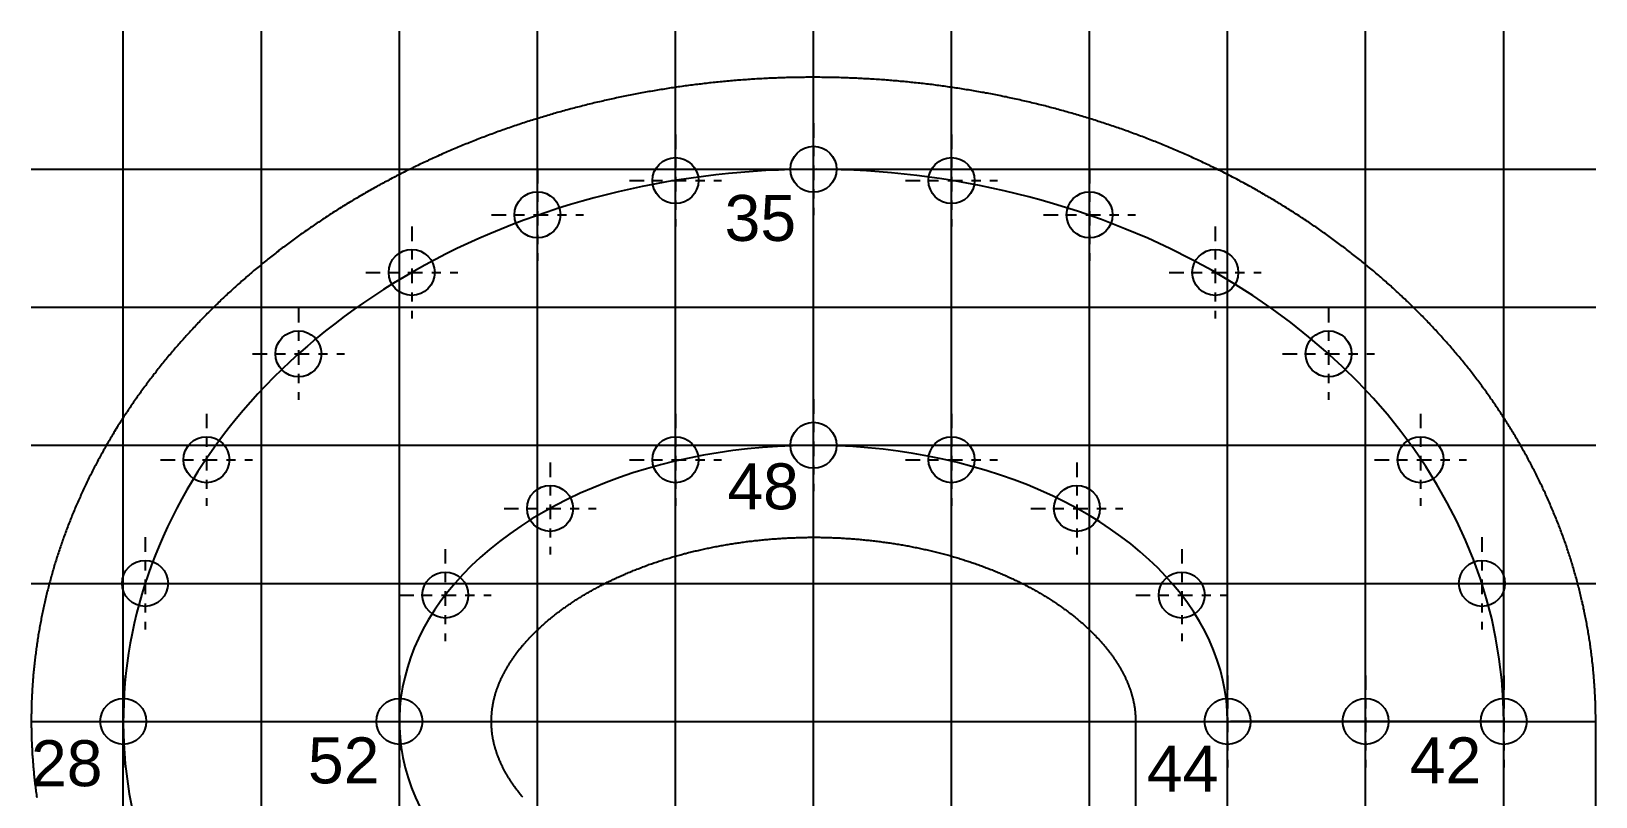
# Model space of a CAD drawing. Header units: inches. Extents: x 0 to 17, y -0.5 to 23.5.
# Drawn here: x 0 to 17, y 15.18 to 23.5 of the extents above; entities that cross this region are included whole.
import ezdxf

# ---------------------------------------------------------------- set-up
doc = ezdxf.new("R2010")
doc.units = ezdxf.units.IN
doc.linetypes.add('CENTER', pattern=[50.8, 31.75, -6.35, 6.35, -6.35])
for name, color, linetype in [('LetterOutlines', 61, 'Continuous'), ('PixelCenters', 116, 'Continuous'), ('PixelGuides', 160, 'Continuous'), ('PixelHoles', 90, 'Continuous'), ('PixelNumbers', 232, 'Continuous'), ('PixelPaths', 211, 'Continuous')]:
    doc.layers.add(name, color=color, linetype=linetype)
doc.styles.add('Annotative', font='arial.ttf')

# ---------------------------------------------------------------- blocks, each defined once
blk = doc.blocks.new('Pixel')
at = {"layer": 'PixelCenters', "linetype": 'CENTER', "ltscale": 0.005}
for p, q in [((0, 0.5), (0, -0.5)), ((-0.5, 0), (0.5, 0))]:
    blk.add_line(p, q, dxfattribs=at)
at = {"layer": 'PixelHoles'}
blk.add_circle((0, 0), 0.25, dxfattribs=at)

msp = doc.modelspace()

# ---------------------------------------------------------------- linework, layer by layer
at = {"layer": 'LetterOutlines'}
for points in [[(17, 15), (17, 16), (17, 16.017), (17, 16.033), (17, 16.05), (17, 16.067), (16.999, 16.083), (16.999, 16.1), (16.999, 16.117), (16.998, 16.133), (16.998, 16.15), (16.998, 16.167), (16.997, 16.183), (16.997, 16.2), (16.996, 16.217), (16.995, 16.233), (16.995, 16.25), (16.994, 16.267), (16.993, 16.283), (16.992, 16.3), (16.991, 16.317), (16.99, 16.333), (16.989, 16.35), (16.988, 16.367), (16.987, 16.383), (16.986, 16.4), (16.985, 16.417), (16.984, 16.433), (16.982, 16.45), (16.981, 16.467), (16.98, 16.483), (16.978, 16.5), (16.977, 16.517), (16.975, 16.533), (16.974, 16.55), (16.972, 16.566), (16.971, 16.583), (16.969, 16.6), (16.967, 16.616), (16.965, 16.633), (16.963, 16.649), (16.962, 16.666), (16.96, 16.683), (16.958, 16.699), (16.956, 16.716), (16.954, 16.732), (16.951, 16.749), (16.949, 16.765), (16.947, 16.782), (16.945, 16.799), (16.942, 16.815), (16.94, 16.832), (16.938, 16.848), (16.935, 16.865), (16.933, 16.881), (16.93, 16.898), (16.928, 16.914), (16.925, 16.931), (16.922, 16.947), (16.919, 16.964), (16.917, 16.98), (16.914, 16.997), (16.911, 17.013), (16.908, 17.03), (16.905, 17.046), (16.902, 17.063), (16.899, 17.079), (16.896, 17.096), (16.893, 17.112), (16.889, 17.128), (16.886, 17.145), (16.883, 17.161), (16.879, 17.178), (16.876, 17.194), (16.873, 17.21), (16.869, 17.227), (16.866, 17.243), (16.862, 17.26), (16.858, 17.276), (16.855, 17.292), (16.851, 17.309), (16.847, 17.325), (16.843, 17.341), (16.84, 17.358), (16.836, 17.374), (16.832, 17.39), (16.828, 17.406), (16.824, 17.423), (16.82, 17.439), (16.815, 17.455), (16.811, 17.471), (16.807, 17.488), (16.803, 17.504), (16.798, 17.52), (16.794, 17.536), (16.79, 17.553), (16.785, 17.569), (16.781, 17.585), (16.776, 17.601), (16.771, 17.617), (16.767, 17.633), (16.762, 17.649), (16.757, 17.666), (16.752, 17.682), (16.748, 17.698), (16.743, 17.714), (16.738, 17.73), (16.733, 17.746), (16.728, 17.762), (16.723, 17.778), (16.718, 17.794), (16.713, 17.81), (16.707, 17.826), (16.702, 17.842), (16.697, 17.858), (16.691, 17.874), (16.686, 17.89), (16.681, 17.906), (16.675, 17.922), (16.67, 17.938), (16.664, 17.954), (16.658, 17.969), (16.653, 17.985), (16.647, 18.001), (16.641, 18.017), (16.636, 18.033), (16.63, 18.049), (16.624, 18.065), (16.618, 18.08), (16.612, 18.096), (16.606, 18.112), (16.6, 18.128), (16.594, 18.143), (16.588, 18.159), (16.581, 18.175), (16.575, 18.19), (16.569, 18.206), (16.563, 18.222), (16.556, 18.237), (16.55, 18.253), (16.543, 18.269), (16.537, 18.284), (16.53, 18.3), (16.524, 18.315), (16.517, 18.331), (16.51, 18.347), (16.504, 18.362), (16.497, 18.378), (16.49, 18.393), (16.483, 18.409), (16.476, 18.424), (16.47, 18.44), (16.463, 18.455), (16.456, 18.47), (16.449, 18.486), (16.441, 18.501), (16.434, 18.517), (16.427, 18.532), (16.42, 18.547), (16.413, 18.563), (16.405, 18.578), (16.398, 18.593), (16.39, 18.609), (16.383, 18.624), (16.376, 18.639), (16.368, 18.654), (16.36, 18.67), (16.353, 18.685), (16.345, 18.7), (16.338, 18.715), (16.33, 18.73), (16.322, 18.745), (16.314, 18.76), (16.306, 18.776), (16.298, 18.791), (16.29, 18.806), (16.282, 18.821), (16.274, 18.836), (16.266, 18.851), (16.258, 18.866), (16.25, 18.881), (16.242, 18.896), (16.234, 18.911), (16.225, 18.926), (16.217, 18.941), (16.209, 18.955), (16.2, 18.97), (16.192, 18.985), (16.183, 19), (16.175, 19.015), (16.166, 19.03), (16.158, 19.044), (16.149, 19.059), (16.14, 19.074), (16.132, 19.089), (16.123, 19.103), (16.114, 19.118), (16.105, 19.133), (16.096, 19.147), (16.088, 19.162), (16.079, 19.176), (16.07, 19.191), (16.06, 19.206), (16.051, 19.22), (16.042, 19.235), (16.033, 19.249), (16.024, 19.264), (16.015, 19.278), (16.005, 19.293), (15.996, 19.307), (15.987, 19.321), (15.977, 19.336), (15.968, 19.35), (15.958, 19.365), (15.949, 19.379), (15.939, 19.393), (15.93, 19.407), (15.92, 19.422), (15.91, 19.436), (15.901, 19.45), (15.891, 19.464), (15.881, 19.479), (15.871, 19.493), (15.861, 19.507), (15.852, 19.521), (15.842, 19.535), (15.832, 19.549), (15.822, 19.563), (15.812, 19.577), (15.801, 19.591), (15.791, 19.605), (15.781, 19.619), (15.771, 19.633), (15.761, 19.647), (15.75, 19.661), (15.74, 19.675), (15.73, 19.689), (15.719, 19.703), (15.709, 19.716), (15.698, 19.73), (15.688, 19.744), (15.677, 19.758), (15.667, 19.771), (15.656, 19.785), (15.645, 19.799), (15.635, 19.812), (15.624, 19.826), (15.613, 19.84), (15.602, 19.853), (15.592, 19.867), (15.581, 19.88), (15.57, 19.894), (15.559, 19.907), (15.548, 19.921), (15.537, 19.934), (15.526, 19.948), (15.515, 19.961), (15.504, 19.974), (15.492, 19.988), (15.481, 20.001), (15.47, 20.014), (15.459, 20.028), (15.447, 20.041), (15.436, 20.054), (15.425, 20.067), (15.413, 20.081), (15.402, 20.094), (15.39, 20.107), (15.379, 20.12), (15.367, 20.133), (15.355, 20.146), (15.344, 20.159), (15.332, 20.172), (15.32, 20.185), (15.309, 20.198), (15.297, 20.211), (15.285, 20.224), (15.273, 20.237), (15.261, 20.25), (15.249, 20.263), (15.237, 20.275), (15.225, 20.288), (15.213, 20.301), (15.201, 20.314), (15.189, 20.326), (15.177, 20.339), (15.165, 20.352), (15.153, 20.364), (15.141, 20.377), (15.128, 20.39), (15.116, 20.402), (15.104, 20.415), (15.091, 20.427), (15.079, 20.44), (15.067, 20.452), (15.054, 20.465), (15.042, 20.477), (15.029, 20.489), (15.017, 20.502), (15.004, 20.514), (14.991, 20.526), (14.979, 20.539), (14.966, 20.551), (14.953, 20.563), (14.941, 20.575), (14.928, 20.588), (14.915, 20.6), (14.902, 20.612), (14.889, 20.624), (14.876, 20.636), (14.863, 20.648), (14.85, 20.66), (14.837, 20.672), (14.824, 20.684), (14.811, 20.696), (14.798, 20.708), (14.785, 20.72), (14.772, 20.732), (14.759, 20.743), (14.745, 20.755), (14.732, 20.767), (14.719, 20.779), (14.705, 20.791), (14.692, 20.802), (14.679, 20.814), (14.665, 20.826), (14.652, 20.837), (14.638, 20.849), (14.625, 20.86), (14.611, 20.872), (14.598, 20.883), (14.584, 20.895), (14.571, 20.906), (14.557, 20.918), (14.543, 20.929), (14.529, 20.941), (14.516, 20.952), (14.502, 20.963), (14.488, 20.975), (14.474, 20.986), (14.46, 20.997), (14.446, 21.008), (14.433, 21.02), (14.419, 21.031), (14.405, 21.042), (14.391, 21.053), (14.377, 21.064), (14.362, 21.075), (14.348, 21.086), (14.334, 21.097), (14.32, 21.108), (14.306, 21.119), (14.292, 21.13), (14.277, 21.141), (14.263, 21.152), (14.249, 21.162), (14.234, 21.173), (14.22, 21.184), (14.206, 21.195), (14.191, 21.205), (14.177, 21.216), (14.162, 21.227), (14.148, 21.237), (14.133, 21.248), (14.119, 21.259), (14.104, 21.269), (14.09, 21.28), (14.075, 21.29), (14.06, 21.301), (14.046, 21.311), (14.031, 21.321), (14.016, 21.332), (14.001, 21.342), (13.987, 21.352), (13.972, 21.363), (13.957, 21.373), (13.942, 21.383), (13.927, 21.393), (13.912, 21.404), (13.897, 21.414), (13.882, 21.424), (13.867, 21.434), (13.852, 21.444), (13.837, 21.454), (13.822, 21.464), (13.807, 21.474), (13.792, 21.484), (13.776, 21.494), (13.761, 21.504), (13.746, 21.513), (13.731, 21.523), (13.715, 21.533), (13.7, 21.543), (13.685, 21.553), (13.669, 21.562), (13.654, 21.572), (13.639, 21.581), (13.623, 21.591), (13.608, 21.601), (13.592, 21.61), (13.577, 21.62), (13.561, 21.629), (13.546, 21.639), (13.53, 21.648), (13.515, 21.657), (13.499, 21.667), (13.483, 21.676), (13.468, 21.685), (13.452, 21.695), (13.436, 21.704), (13.42, 21.713), (13.405, 21.722), (13.389, 21.731), (13.373, 21.741), (13.357, 21.75), (13.341, 21.759), (13.325, 21.768), (13.309, 21.777), (13.293, 21.786), (13.278, 21.795), (13.262, 21.804), (13.246, 21.812), (13.229, 21.821), (13.213, 21.83), (13.197, 21.839), (13.181, 21.848), (13.165, 21.856), (13.149, 21.865), (13.133, 21.874), (13.117, 21.882), (13.1, 21.891), (13.084, 21.899), (13.068, 21.908), (13.052, 21.916), (13.035, 21.925), (13.019, 21.933), (13.003, 21.942), (12.986, 21.95), (12.97, 21.958), (12.953, 21.967), (12.937, 21.975), (12.921, 21.983), (12.904, 21.991), (12.888, 22), (12.871, 22.008), (12.854, 22.016), (12.838, 22.024), (12.821, 22.032), (12.805, 22.04), (12.788, 22.048), (12.771, 22.056), (12.755, 22.064), (12.738, 22.072), (12.721, 22.08), (12.705, 22.087), (12.688, 22.095), (12.671, 22.103), (12.654, 22.111), (12.638, 22.118), (12.621, 22.126), (12.604, 22.134), (12.587, 22.141), (12.57, 22.149), (12.553, 22.156), (12.536, 22.164), (12.519, 22.171), (12.502, 22.179), (12.485, 22.186), (12.468, 22.194), (12.451, 22.201), (12.434, 22.208), (12.417, 22.216), (12.4, 22.223), (12.383, 22.23), (12.366, 22.237), (12.349, 22.245), (12.332, 22.252), (12.314, 22.259), (12.297, 22.266), (12.28, 22.273), (12.263, 22.28), (12.246, 22.287), (12.228, 22.294), (12.211, 22.301), (12.194, 22.307), (12.176, 22.314), (12.159, 22.321), (12.142, 22.328), (12.124, 22.335), (12.107, 22.341), (12.09, 22.348), (12.072, 22.355), (12.055, 22.361), (12.037, 22.368), (12.02, 22.374), (12.002, 22.381), (11.985, 22.387), (11.967, 22.394), (11.95, 22.4), (11.932, 22.407), (11.915, 22.413), (11.897, 22.419), (11.879, 22.425), (11.862, 22.432), (11.844, 22.438), (11.826, 22.444), (11.809, 22.45), (11.791, 22.456), (11.773, 22.462), (11.756, 22.468), (11.738, 22.474), (11.72, 22.48), (11.702, 22.486), (11.685, 22.492), (11.667, 22.498), (11.649, 22.504), (11.631, 22.51), (11.613, 22.516), (11.595, 22.521), (11.578, 22.527), (11.56, 22.533), (11.542, 22.538), (11.524, 22.544), (11.506, 22.55), (11.488, 22.555), (11.47, 22.561), (11.452, 22.566), (11.434, 22.572), (11.416, 22.577), (11.398, 22.582), (11.38, 22.588), (11.362, 22.593), (11.344, 22.598), (11.326, 22.604), (11.308, 22.609), (11.29, 22.614), (11.272, 22.619), (11.254, 22.624), (11.235, 22.629), (11.217, 22.634), (11.199, 22.639), (11.181, 22.644), (11.163, 22.649), (11.145, 22.654), (11.126, 22.659), (11.108, 22.664), (11.09, 22.669), (11.072, 22.673), (11.053, 22.678), (11.035, 22.683), (11.017, 22.688), (10.999, 22.692), (10.98, 22.697), (10.962, 22.701), (10.944, 22.706), (10.925, 22.71), (10.907, 22.715), (10.888, 22.719), (10.87, 22.724), (10.852, 22.728), (10.833, 22.732), (10.815, 22.737), (10.796, 22.741), (10.778, 22.745), (10.76, 22.749), (10.741, 22.754), (10.723, 22.758), (10.704, 22.762), (10.686, 22.766), (10.667, 22.77), (10.649, 22.774), (10.63, 22.778), (10.612, 22.782), (10.593, 22.786), (10.575, 22.789), (10.556, 22.793), (10.537, 22.797), (10.519, 22.801), (10.5, 22.804), (10.482, 22.808), (10.463, 22.812), (10.444, 22.815), (10.426, 22.819), (10.407, 22.822), (10.389, 22.826), (10.37, 22.829), (10.351, 22.833), (10.333, 22.836), (10.314, 22.84), (10.295, 22.843), (10.276, 22.846), (10.258, 22.849), (10.239, 22.853), (10.22, 22.856), (10.202, 22.859), (10.183, 22.862), (10.164, 22.865), (10.145, 22.868), (10.127, 22.871), (10.108, 22.874), (10.089, 22.877), (10.07, 22.88), (10.051, 22.883), (10.033, 22.886), (10.014, 22.889), (9.995, 22.891), (9.976, 22.894), (9.957, 22.897), (9.939, 22.899), (9.92, 22.902), (9.901, 22.905), (9.882, 22.907), (9.863, 22.91), (9.844, 22.912), (9.825, 22.915), (9.807, 22.917), (9.788, 22.92), (9.769, 22.922), (9.75, 22.924), (9.731, 22.926), (9.712, 22.929), (9.693, 22.931), (9.674, 22.933), (9.655, 22.935), (9.636, 22.937), (9.617, 22.939), (9.598, 22.941), (9.579, 22.943), (9.561, 22.945), (9.542, 22.947), (9.523, 22.949), (9.504, 22.951), (9.485, 22.953), (9.466, 22.955), (9.447, 22.956), (9.428, 22.958), (9.409, 22.96), (9.39, 22.962), (9.371, 22.963), (9.352, 22.965), (9.333, 22.966), (9.314, 22.968), (9.295, 22.969), (9.276, 22.971), (9.257, 22.972), (9.238, 22.974), (9.219, 22.975), (9.2, 22.976), (9.18, 22.977), (9.161, 22.979), (9.142, 22.98), (9.123, 22.981), (9.104, 22.982), (9.085, 22.983), (9.066, 22.984), (9.047, 22.985), (9.028, 22.986), (9.009, 22.987), (8.99, 22.988), (8.971, 22.989), (8.952, 22.99), (8.933, 22.991), (8.914, 22.992), (8.895, 22.992), (8.875, 22.993), (8.856, 22.994), (8.837, 22.994), (8.818, 22.995), (8.799, 22.995), (8.78, 22.996), (8.761, 22.997), (8.742, 22.997), (8.723, 22.997), (8.704, 22.998), (8.685, 22.998), (8.665, 22.999), (8.646, 22.999), (8.627, 22.999), (8.608, 22.999), (8.589, 22.999), (8.57, 23), (8.551, 23), (8.532, 23), (8.513, 23), (8.494, 23), (8.475, 23), (8.455, 23), (8.436, 23), (8.417, 23), (8.398, 22.999), (8.379, 22.999), (8.36, 22.999), (8.341, 22.999), (8.322, 22.998), (8.303, 22.998), (8.284, 22.998), (8.264, 22.997), (8.245, 22.997), (8.226, 22.996), (8.207, 22.996), (8.188, 22.995), (8.169, 22.995), (8.15, 22.994), (8.131, 22.993), (8.112, 22.993), (8.093, 22.992), (8.074, 22.991), (8.055, 22.99), (8.035, 22.99), (8.016, 22.989), (7.997, 22.988), (7.978, 22.987), (7.959, 22.986), (7.94, 22.985), (7.921, 22.984), (7.902, 22.983), (7.883, 22.982), (7.864, 22.98), (7.845, 22.979), (7.826, 22.978), (7.807, 22.977), (7.788, 22.975), (7.769, 22.974), (7.75, 22.973), (7.731, 22.971), (7.712, 22.97), (7.693, 22.969), (7.674, 22.967), (7.655, 22.965), (7.636, 22.964), (7.617, 22.962), (7.598, 22.961), (7.579, 22.959), (7.56, 22.957), (7.541, 22.956), (7.522, 22.954), (7.503, 22.952), (7.484, 22.95), (7.465, 22.948), (7.446, 22.946), (7.427, 22.944), (7.408, 22.942), (7.389, 22.94), (7.37, 22.938), (7.351, 22.936), (7.332, 22.934), (7.313, 22.932), (7.294, 22.93), (7.275, 22.927), (7.256, 22.925), (7.238, 22.923), (7.219, 22.92), (7.2, 22.918), (7.181, 22.916), (7.162, 22.913), (7.143, 22.911), (7.124, 22.908), (7.105, 22.906), (7.087, 22.903), (7.068, 22.9), (7.049, 22.898), (7.03, 22.895), (7.011, 22.892), (6.992, 22.89), (6.974, 22.887), (6.955, 22.884), (6.936, 22.881), (6.917, 22.878), (6.898, 22.875), (6.88, 22.872), (6.861, 22.869), (6.842, 22.866), (6.823, 22.863), (6.805, 22.86), (6.786, 22.857), (6.767, 22.854), (6.749, 22.85), (6.73, 22.847), (6.711, 22.844), (6.692, 22.841), (6.674, 22.837), (6.655, 22.834), (6.636, 22.83), (6.618, 22.827), (6.599, 22.823), (6.58, 22.82), (6.562, 22.816), (6.543, 22.813), (6.525, 22.809), (6.506, 22.805), (6.487, 22.802), (6.469, 22.798), (6.45, 22.794), (6.432, 22.79), (6.413, 22.787), (6.395, 22.783), (6.376, 22.779), (6.358, 22.775), (6.339, 22.771), (6.321, 22.767), (6.302, 22.763), (6.284, 22.759), (6.265, 22.755), (6.247, 22.751), (6.228, 22.746), (6.21, 22.742), (6.191, 22.738), (6.173, 22.734), (6.154, 22.729), (6.136, 22.725), (6.118, 22.721), (6.099, 22.716), (6.081, 22.712), (6.063, 22.707), (6.044, 22.703), (6.026, 22.698), (6.008, 22.694), (5.989, 22.689), (5.971, 22.684), (5.953, 22.68), (5.934, 22.675), (5.916, 22.67), (5.898, 22.665), (5.88, 22.661), (5.862, 22.656), (5.843, 22.651), (5.825, 22.646), (5.807, 22.641), (5.789, 22.636), (5.771, 22.631), (5.753, 22.626), (5.734, 22.621), (5.716, 22.616), (5.698, 22.61), (5.68, 22.605), (5.662, 22.6), (5.644, 22.595), (5.626, 22.59), (5.608, 22.584), (5.59, 22.579), (5.572, 22.573), (5.554, 22.568), (5.536, 22.563), (5.518, 22.557), (5.5, 22.552), (5.482, 22.546), (5.464, 22.54), (5.446, 22.535), (5.428, 22.529), (5.41, 22.523), (5.393, 22.518), (5.375, 22.512), (5.357, 22.506), (5.339, 22.5), (5.321, 22.494), (5.303, 22.488), (5.286, 22.483), (5.268, 22.477), (5.25, 22.471), (5.233, 22.465), (5.215, 22.459), (5.197, 22.452), (5.179, 22.446), (5.162, 22.44), (5.144, 22.434), (5.126, 22.428), (5.109, 22.421), (5.091, 22.415), (5.074, 22.409), (5.056, 22.402), (5.039, 22.396), (5.021, 22.39), (5.004, 22.383), (4.986, 22.377), (4.969, 22.37), (4.951, 22.364), (4.934, 22.357), (4.916, 22.35), (4.899, 22.344), (4.881, 22.337), (4.864, 22.33), (4.847, 22.324), (4.829, 22.317), (4.812, 22.31), (4.795, 22.303), (4.777, 22.296), (4.76, 22.289), (4.743, 22.282), (4.726, 22.275), (4.708, 22.268), (4.691, 22.261), (4.674, 22.254), (4.657, 22.247), (4.64, 22.24), (4.623, 22.233), (4.606, 22.226), (4.588, 22.218), (4.571, 22.211), (4.554, 22.204), (4.537, 22.196), (4.52, 22.189), (4.503, 22.182), (4.486, 22.174), (4.469, 22.167), (4.452, 22.159), (4.435, 22.152), (4.419, 22.144), (4.402, 22.136), (4.385, 22.129), (4.368, 22.121), (4.351, 22.113), (4.334, 22.106), (4.318, 22.098), (4.301, 22.09), (4.284, 22.082), (4.267, 22.074), (4.251, 22.067), (4.234, 22.059), (4.217, 22.051), (4.201, 22.043), (4.184, 22.035), (4.168, 22.027), (4.151, 22.019), (4.134, 22.01), (4.118, 22.002), (4.101, 21.994), (4.085, 21.986), (4.069, 21.978), (4.052, 21.969), (4.036, 21.961), (4.019, 21.953), (4.003, 21.944), (3.987, 21.936), (3.97, 21.928), (3.954, 21.919), (3.938, 21.911), (3.921, 21.902), (3.905, 21.894), (3.889, 21.885), (3.873, 21.876), (3.856, 21.868), (3.84, 21.859), (3.824, 21.85), (3.808, 21.842), (3.792, 21.833), (3.776, 21.824), (3.76, 21.815), (3.744, 21.806), (3.728, 21.797), (3.712, 21.788), (3.696, 21.78), (3.68, 21.771), (3.664, 21.762), (3.648, 21.752), (3.632, 21.743), (3.617, 21.734), (3.601, 21.725), (3.585, 21.716), (3.569, 21.707), (3.553, 21.698), (3.538, 21.688), (3.522, 21.679), (3.506, 21.67), (3.491, 21.66), (3.475, 21.651), (3.46, 21.642), (3.444, 21.632), (3.428, 21.623), (3.413, 21.613), (3.397, 21.604), (3.382, 21.594), (3.367, 21.585), (3.351, 21.575), (3.336, 21.565), (3.32, 21.556), (3.305, 21.546), (3.29, 21.536), (3.274, 21.526), (3.259, 21.517), (3.244, 21.507), (3.229, 21.497), (3.214, 21.487), (3.198, 21.477), (3.183, 21.467), (3.168, 21.457), (3.153, 21.447), (3.138, 21.437), (3.123, 21.427), (3.108, 21.417), (3.093, 21.407), (3.078, 21.397), (3.063, 21.387), (3.048, 21.376), (3.033, 21.366), (3.018, 21.356), (3.004, 21.346), (2.989, 21.335), (2.974, 21.325), (2.959, 21.314), (2.945, 21.304), (2.93, 21.294), (2.915, 21.283), (2.901, 21.273), (2.886, 21.262), (2.871, 21.252), (2.857, 21.241), (2.842, 21.23), (2.828, 21.22), (2.813, 21.209), (2.799, 21.198), (2.785, 21.188), (2.77, 21.177), (2.756, 21.166), (2.742, 21.155), (2.727, 21.145), (2.713, 21.134), (2.699, 21.123), (2.685, 21.112), (2.67, 21.101), (2.656, 21.09), (2.642, 21.079), (2.628, 21.068), (2.614, 21.057), (2.6, 21.046), (2.586, 21.035), (2.572, 21.023), (2.558, 21.012), (2.544, 21.001), (2.53, 20.99), (2.516, 20.979), (2.503, 20.967), (2.489, 20.956), (2.475, 20.945), (2.461, 20.933), (2.448, 20.922), (2.434, 20.91), (2.42, 20.899), (2.407, 20.888), (2.393, 20.876), (2.38, 20.864), (2.366, 20.853), (2.353, 20.841), (2.339, 20.83), (2.326, 20.818), (2.312, 20.806), (2.299, 20.795), (2.286, 20.783), (2.272, 20.771), (2.259, 20.759), (2.246, 20.748), (2.233, 20.736), (2.219, 20.724), (2.206, 20.712), (2.193, 20.7), (2.18, 20.688), (2.167, 20.676), (2.154, 20.664), (2.141, 20.652), (2.128, 20.64), (2.115, 20.628), (2.102, 20.616), (2.089, 20.604), (2.076, 20.592), (2.064, 20.58), (2.051, 20.567), (2.038, 20.555), (2.026, 20.543), (2.013, 20.531), (2, 20.518), (1.988, 20.506), (1.975, 20.494), (1.963, 20.481), (1.95, 20.469), (1.938, 20.456), (1.925, 20.444), (1.913, 20.431), (1.9, 20.419), (1.888, 20.406), (1.876, 20.394), (1.863, 20.381), (1.851, 20.369), (1.839, 20.356), (1.827, 20.343), (1.815, 20.331), (1.803, 20.318), (1.791, 20.305), (1.779, 20.292), (1.767, 20.28), (1.755, 20.267), (1.743, 20.254), (1.731, 20.241), (1.719, 20.228), (1.707, 20.215), (1.695, 20.202), (1.684, 20.189), (1.672, 20.176), (1.66, 20.163), (1.649, 20.15), (1.637, 20.137), (1.625, 20.124), (1.614, 20.111), (1.602, 20.098), (1.591, 20.085), (1.579, 20.071), (1.568, 20.058), (1.557, 20.045), (1.545, 20.032), (1.534, 20.019), (1.523, 20.005), (1.512, 19.992), (1.5, 19.979), (1.489, 19.965), (1.478, 19.952), (1.467, 19.938), (1.456, 19.925), (1.445, 19.911), (1.434, 19.898), (1.423, 19.885), (1.412, 19.871), (1.401, 19.857), (1.39, 19.844), (1.38, 19.83), (1.369, 19.817), (1.358, 19.803), (1.348, 19.789), (1.337, 19.776), (1.326, 19.762), (1.316, 19.748), (1.305, 19.734), (1.295, 19.721), (1.284, 19.707), (1.274, 19.693), (1.263, 19.679), (1.253, 19.665), (1.243, 19.651), (1.233, 19.638), (1.222, 19.624), (1.212, 19.61), (1.202, 19.596), (1.192, 19.582), (1.182, 19.568), (1.172, 19.554), (1.162, 19.54), (1.152, 19.526), (1.142, 19.511), (1.132, 19.497), (1.122, 19.483), (1.112, 19.469), (1.103, 19.455), (1.093, 19.441), (1.083, 19.426), (1.073, 19.412), (1.064, 19.398), (1.054, 19.384), (1.045, 19.369), (1.035, 19.355), (1.026, 19.341), (1.016, 19.326), (1.007, 19.312), (0.998, 19.297), (0.988, 19.283), (0.979, 19.269), (0.97, 19.254), (0.961, 19.24), (0.951, 19.225), (0.942, 19.211), (0.933, 19.196), (0.924, 19.181), (0.915, 19.167), (0.906, 19.152), (0.897, 19.138), (0.889, 19.123), (0.88, 19.108), (0.871, 19.094), (0.862, 19.079), (0.854, 19.064), (0.845, 19.05), (0.836, 19.035), (0.828, 19.02), (0.819, 19.005), (0.811, 18.99), (0.802, 18.976), (0.794, 18.961), (0.785, 18.946), (0.777, 18.931), (0.769, 18.916), (0.761, 18.901), (0.752, 18.886), (0.744, 18.871), (0.736, 18.856), (0.728, 18.841), (0.72, 18.826), (0.712, 18.811), (0.704, 18.796), (0.696, 18.781), (0.688, 18.766), (0.68, 18.751), (0.672, 18.736), (0.665, 18.721), (0.657, 18.705), (0.649, 18.69), (0.642, 18.675), (0.634, 18.66), (0.627, 18.645), (0.619, 18.629), (0.612, 18.614), (0.604, 18.599), (0.597, 18.583), (0.59, 18.568), (0.582, 18.553), (0.575, 18.538), (0.568, 18.522), (0.561, 18.507), (0.554, 18.491), (0.547, 18.476), (0.54, 18.461), (0.533, 18.445), (0.526, 18.43), (0.519, 18.414), (0.512, 18.399), (0.505, 18.383), (0.498, 18.368), (0.492, 18.352), (0.485, 18.337), (0.478, 18.321), (0.472, 18.305), (0.465, 18.29), (0.459, 18.274), (0.452, 18.258), (0.446, 18.243), (0.439, 18.227), (0.433, 18.212), (0.427, 18.196), (0.421, 18.18), (0.414, 18.164), (0.408, 18.149), (0.402, 18.133), (0.396, 18.117), (0.39, 18.101), (0.384, 18.086), (0.378, 18.07), (0.372, 18.054), (0.367, 18.038), (0.361, 18.022), (0.355, 18.006), (0.349, 17.991), (0.344, 17.975), (0.338, 17.959), (0.333, 17.943), (0.327, 17.927), (0.322, 17.911), (0.316, 17.895), (0.311, 17.879), (0.305, 17.863), (0.3, 17.847), (0.295, 17.831), (0.29, 17.815), (0.284, 17.799), (0.279, 17.783), (0.274, 17.767), (0.269, 17.751), (0.264, 17.735), (0.259, 17.719), (0.254, 17.703), (0.25, 17.687), (0.245, 17.671), (0.24, 17.655), (0.235, 17.638), (0.231, 17.622), (0.226, 17.606), (0.222, 17.59), (0.217, 17.574), (0.213, 17.558), (0.208, 17.541), (0.204, 17.525), (0.199, 17.509), (0.195, 17.493), (0.191, 17.477), (0.187, 17.46), (0.182, 17.444), (0.178, 17.428), (0.174, 17.412), (0.17, 17.395), (0.166, 17.379), (0.162, 17.363), (0.158, 17.346), (0.155, 17.33), (0.151, 17.314), (0.147, 17.297), (0.143, 17.281), (0.14, 17.265), (0.136, 17.248), (0.133, 17.232), (0.129, 17.216), (0.126, 17.199), (0.122, 17.183), (0.119, 17.166), (0.115, 17.15), (0.112, 17.134), (0.109, 17.117), (0.106, 17.101), (0.103, 17.084), (0.1, 17.068), (0.097, 17.051), (0.094, 17.035), (0.091, 17.019), (0.088, 17.002), (0.085, 16.986), (0.082, 16.969), (0.079, 16.953), (0.076, 16.936), (0.074, 16.92), (0.071, 16.903), (0.069, 16.887), (0.066, 16.87), (0.064, 16.854), (0.061, 16.837), (0.059, 16.82), (0.056, 16.804), (0.054, 16.787), (0.052, 16.771), (0.05, 16.754), (0.048, 16.738), (0.045, 16.721), (0.043, 16.705), (0.041, 16.688), (0.039, 16.671), (0.037, 16.655), (0.036, 16.638), (0.034, 16.622), (0.032, 16.605), (0.03, 16.588), (0.029, 16.572), (0.027, 16.555), (0.025, 16.539), (0.024, 16.522), (0.022, 16.505), (0.021, 16.489), (0.019, 16.472), (0.018, 16.455), (0.017, 16.439), (0.016, 16.422), (0.014, 16.406), (0.013, 16.389), (0.012, 16.372), (0.011, 16.356), (0.01, 16.339), (0.009, 16.322), (0.008, 16.306), (0.007, 16.289), (0.006, 16.272), (0.006, 16.256), (0.005, 16.239), (0.004, 16.222), (0.004, 16.206), (0.003, 16.189), (0.003, 16.172), (0.002, 16.156), (0.002, 16.139), (0.001, 16.122), (0.001, 16.106), (0.001, 16.089), (0, 16.072), (0, 16.056), (0, 16.039), (0, 16.022), (0, 16.006), (0, 15.989), (0, 15.972), (0, 15.956), (0, 15.939), (0.001, 15.922), (0.001, 15.905), (0.001, 15.889), (0.001, 15.872), (0.002, 15.855), (0.002, 15.839), (0.003, 15.822), (0.003, 15.805), (0.004, 15.789), (0.005, 15.772), (0.005, 15.755), (0.006, 15.739), (0.007, 15.722), (0.008, 15.705), (0.008, 15.689), (0.009, 15.672), (0.01, 15.655), (0.011, 15.639), (0.012, 15.622), (0.014, 15.606), (0.015, 15.589), (0.016, 15.572), (0.017, 15.556), (0.019, 15.539), (0.02, 15.522), (0.021, 15.506), (0.023, 15.489), (0.024, 15.472), (0.026, 15.456), (0.027, 15.439), (0.029, 15.423), (0.031, 15.406), (0.033, 15.389), (0.034, 15.373), (0.036, 15.356), (0.038, 15.34), (0.04, 15.323), (0.042, 15.306), (0.044, 15.29), (0.046, 15.273), (0.048, 15.257), (0.05, 15.24), (0.053, 15.224), (0.055, 15.207), (0.057, 15.191), (0.06, 15.174)], [(5.34, 15.177), (5.334, 15.184), (5.328, 15.191), (5.323, 15.198), (5.317, 15.205), (5.311, 15.212), (5.305, 15.219), (5.3, 15.226), (5.294, 15.233), (5.289, 15.24), (5.283, 15.248), (5.278, 15.255), (5.273, 15.262), (5.267, 15.269), (5.262, 15.276), (5.257, 15.283), (5.252, 15.29), (5.247, 15.297), (5.242, 15.304), (5.237, 15.311), (5.232, 15.318), (5.228, 15.325), (5.223, 15.332), (5.218, 15.339), (5.213, 15.346), (5.209, 15.353), (5.204, 15.36), (5.2, 15.367), (5.196, 15.374), (5.191, 15.381), (5.187, 15.388), (5.183, 15.395), (5.178, 15.402), (5.174, 15.409), (5.17, 15.416), (5.166, 15.423), (5.162, 15.43), (5.158, 15.437), (5.154, 15.444), (5.151, 15.45), (5.147, 15.457), (5.143, 15.464), (5.14, 15.471), (5.136, 15.478), (5.132, 15.485), (5.129, 15.492), (5.125, 15.498), (5.122, 15.505), (5.119, 15.512), (5.115, 15.519), (5.112, 15.525), (5.109, 15.532), (5.106, 15.539), (5.103, 15.546), (5.1, 15.552), (5.097, 15.559), (5.094, 15.566), (5.091, 15.572), (5.088, 15.579), (5.086, 15.586), (5.083, 15.592), (5.08, 15.599), (5.077, 15.606), (5.075, 15.612), (5.072, 15.619), (5.07, 15.625), (5.067, 15.632), (5.065, 15.638), (5.063, 15.645), (5.06, 15.652), (5.058, 15.658), (5.056, 15.665), (5.054, 15.671), (5.052, 15.677), (5.05, 15.684), (5.048, 15.69), (5.046, 15.697), (5.044, 15.703), (5.042, 15.71), (5.04, 15.716), (5.038, 15.723), (5.036, 15.729), (5.035, 15.735), (5.033, 15.742), (5.031, 15.748), (5.03, 15.754), (5.028, 15.761), (5.027, 15.767), (5.025, 15.773), (5.024, 15.78), (5.022, 15.786), (5.021, 15.792), (5.02, 15.799), (5.018, 15.805), (5.017, 15.811), (5.016, 15.818), (5.015, 15.824), (5.014, 15.83), (5.013, 15.836), (5.012, 15.843), (5.011, 15.849), (5.01, 15.855), (5.009, 15.861), (5.008, 15.868), (5.007, 15.874), (5.007, 15.88), (5.006, 15.886), (5.005, 15.893), (5.005, 15.899), (5.004, 15.905), (5.004, 15.911), (5.003, 15.917), (5.003, 15.924), (5.002, 15.93), (5.002, 15.936), (5.001, 15.942), (5.001, 15.948), (5.001, 15.955), (5.001, 15.961), (5, 15.967), (5, 15.973), (5, 15.979), (5, 15.985), (5, 15.992), (5, 15.998), (5, 16.004), (5, 16.01), (5, 16.016), (5, 16.023), (5, 16.029), (5.001, 16.035), (5.001, 16.041), (5.001, 16.047), (5.001, 16.053), (5.002, 16.06), (5.002, 16.066), (5.003, 16.072), (5.003, 16.078), (5.004, 16.084), (5.004, 16.091), (5.005, 16.097), (5.005, 16.103), (5.006, 16.109), (5.007, 16.115), (5.007, 16.122), (5.008, 16.128), (5.009, 16.134), (5.01, 16.14), (5.011, 16.147), (5.012, 16.153), (5.013, 16.159), (5.014, 16.165), (5.015, 16.172), (5.016, 16.178), (5.017, 16.184), (5.018, 16.191), (5.019, 16.197), (5.02, 16.203), (5.022, 16.21), (5.023, 16.216), (5.024, 16.222), (5.026, 16.229), (5.027, 16.235), (5.029, 16.241), (5.03, 16.248), (5.032, 16.254), (5.034, 16.261), (5.035, 16.267), (5.037, 16.273), (5.039, 16.28), (5.041, 16.286), (5.042, 16.293), (5.044, 16.299), (5.046, 16.306), (5.048, 16.312), (5.05, 16.319), (5.052, 16.325), (5.054, 16.332), (5.057, 16.338), (5.059, 16.345), (5.061, 16.351), (5.063, 16.358), (5.066, 16.364), (5.068, 16.371), (5.071, 16.377), (5.073, 16.384), (5.076, 16.39), (5.078, 16.397), (5.081, 16.404), (5.084, 16.41), (5.086, 16.417), (5.089, 16.424), (5.092, 16.43), (5.095, 16.437), (5.098, 16.444), (5.101, 16.45), (5.104, 16.457), (5.107, 16.464), (5.11, 16.47), (5.113, 16.477), (5.117, 16.484), (5.12, 16.491), (5.123, 16.497), (5.127, 16.504), (5.13, 16.511), (5.133, 16.518), (5.137, 16.524), (5.141, 16.531), (5.144, 16.538), (5.148, 16.545), (5.152, 16.552), (5.156, 16.559), (5.159, 16.565), (5.163, 16.572), (5.167, 16.579), (5.171, 16.586), (5.175, 16.593), (5.18, 16.6), (5.184, 16.607), (5.188, 16.614), (5.192, 16.621), (5.197, 16.628), (5.201, 16.635), (5.206, 16.642), (5.21, 16.649), (5.215, 16.656), (5.219, 16.663), (5.224, 16.67), (5.229, 16.677), (5.234, 16.684), (5.239, 16.691), (5.244, 16.698), (5.249, 16.705), (5.254, 16.712), (5.259, 16.719), (5.264, 16.726), (5.269, 16.733), (5.274, 16.74), (5.28, 16.748), (5.285, 16.755), (5.291, 16.762), (5.296, 16.769), (5.302, 16.776), (5.307, 16.783), (5.313, 16.79), (5.319, 16.797), (5.325, 16.804), (5.33, 16.811), (5.336, 16.819), (5.342, 16.826), (5.348, 16.833), (5.354, 16.84), (5.361, 16.847), (5.367, 16.854), (5.373, 16.861), (5.379, 16.868), (5.386, 16.876), (5.392, 16.883), (5.399, 16.89), (5.405, 16.897), (5.412, 16.904), (5.419, 16.911), (5.425, 16.918), (5.432, 16.925), (5.439, 16.933), (5.446, 16.94), (5.453, 16.947), (5.46, 16.954), (5.467, 16.961), (5.474, 16.968), (5.482, 16.975), (5.489, 16.982), (5.496, 16.989), (5.504, 16.996), (5.511, 17.004), (5.518, 17.011), (5.526, 17.018), (5.534, 17.025), (5.541, 17.032), (5.549, 17.039), (5.557, 17.046), (5.565, 17.053), (5.573, 17.06), (5.581, 17.067), (5.589, 17.074), (5.597, 17.081), (5.605, 17.088), (5.613, 17.095), (5.622, 17.102), (5.63, 17.109), (5.638, 17.116), (5.647, 17.123), (5.655, 17.13), (5.664, 17.137), (5.673, 17.144), (5.681, 17.151), (5.69, 17.157), (5.699, 17.164), (5.708, 17.171), (5.717, 17.178), (5.726, 17.185), (5.735, 17.192), (5.744, 17.199), (5.753, 17.205), (5.762, 17.212), (5.772, 17.219), (5.781, 17.226), (5.791, 17.232), (5.8, 17.239), (5.81, 17.246), (5.819, 17.253), (5.829, 17.259), (5.839, 17.266), (5.848, 17.273), (5.858, 17.279), (5.868, 17.286), (5.878, 17.292), (5.888, 17.299), (5.898, 17.306), (5.908, 17.312), (5.918, 17.319), (5.928, 17.325), (5.939, 17.332), (5.949, 17.338), (5.959, 17.345), (5.97, 17.351), (5.98, 17.357), (5.991, 17.364), (6.001, 17.37), (6.012, 17.376), (6.023, 17.383), (6.034, 17.389), (6.044, 17.395), (6.055, 17.402), (6.066, 17.408), (6.077, 17.414), (6.088, 17.42), (6.099, 17.427), (6.11, 17.433), (6.121, 17.439), (6.133, 17.445), (6.144, 17.451), (6.155, 17.457), (6.167, 17.463), (6.178, 17.469), (6.189, 17.475), (6.201, 17.481), (6.212, 17.487), (6.224, 17.493), (6.236, 17.499), (6.247, 17.505), (6.259, 17.511), (6.271, 17.517), (6.283, 17.522), (6.295, 17.528), (6.307, 17.534), (6.319, 17.54), (6.331, 17.545), (6.343, 17.551), (6.355, 17.557), (6.367, 17.562), (6.379, 17.568), (6.391, 17.573), (6.404, 17.579), (6.416, 17.584), (6.429, 17.59), (6.441, 17.595), (6.453, 17.601), (6.466, 17.606), (6.479, 17.611), (6.491, 17.617), (6.504, 17.622), (6.517, 17.627), (6.529, 17.633), (6.542, 17.638), (6.555, 17.643), (6.568, 17.648), (6.581, 17.653), (6.594, 17.658), (6.607, 17.663), (6.62, 17.668), (6.633, 17.673), (6.646, 17.678), (6.659, 17.683), (6.672, 17.688), (6.685, 17.693), (6.699, 17.698), (6.712, 17.703), (6.725, 17.708), (6.739, 17.712), (6.752, 17.717), (6.766, 17.722), (6.779, 17.726), (6.793, 17.731), (6.806, 17.735), (6.82, 17.74), (6.834, 17.744), (6.847, 17.749), (6.861, 17.753), (6.875, 17.758), (6.889, 17.762), (6.903, 17.766), (6.916, 17.771), (6.93, 17.775), (6.944, 17.779), (6.958, 17.783), (6.972, 17.787), (6.986, 17.791), (7, 17.795), (7.015, 17.799), (7.029, 17.803), (7.043, 17.807), (7.057, 17.811), (7.071, 17.815), (7.086, 17.819), (7.1, 17.823), (7.114, 17.826), (7.129, 17.83), (7.143, 17.834), (7.158, 17.837), (7.172, 17.841), (7.187, 17.845), (7.201, 17.848), (7.216, 17.852), (7.23, 17.855), (7.245, 17.858), (7.259, 17.862), (7.274, 17.865), (7.289, 17.868), (7.304, 17.872), (7.318, 17.875), (7.333, 17.878), (7.348, 17.881), (7.363, 17.884), (7.377, 17.887), (7.392, 17.89), (7.407, 17.893), (7.422, 17.896), (7.437, 17.899), (7.452, 17.902), (7.467, 17.905), (7.482, 17.908), (7.497, 17.91), (7.512, 17.913), (7.527, 17.916), (7.542, 17.918), (7.557, 17.921), (7.573, 17.923), (7.588, 17.926), (7.603, 17.928), (7.618, 17.931), (7.633, 17.933), (7.648, 17.936), (7.664, 17.938), (7.679, 17.94), (7.694, 17.942), (7.71, 17.945), (7.725, 17.947), (7.74, 17.949), (7.756, 17.951), (7.771, 17.953), (7.786, 17.955), (7.802, 17.957), (7.817, 17.959), (7.833, 17.96), (7.848, 17.962), (7.863, 17.964), (7.879, 17.966), (7.894, 17.967), (7.91, 17.969), (7.925, 17.971), (7.941, 17.972), (7.957, 17.974), (7.972, 17.975), (7.988, 17.977), (8.003, 17.978), (8.019, 17.979), (8.034, 17.981), (8.05, 17.982), (8.066, 17.983), (8.081, 17.984), (8.097, 17.985), (8.112, 17.987), (8.128, 17.988), (8.144, 17.989), (8.159, 17.99), (8.175, 17.991), (8.191, 17.991), (8.206, 17.992), (8.222, 17.993), (8.238, 17.994), (8.254, 17.995), (8.269, 17.995), (8.285, 17.996), (8.301, 17.996), (8.316, 17.997), (8.332, 17.997), (8.348, 17.998), (8.364, 17.998), (8.379, 17.999), (8.395, 17.999), (8.411, 17.999), (8.427, 17.999), (8.442, 18), (8.458, 18), (8.474, 18), (8.49, 18), (8.505, 18), (8.521, 18), (8.537, 18), (8.552, 18), (8.568, 18), (8.584, 17.999), (8.6, 17.999), (8.615, 17.999), (8.631, 17.998), (8.647, 17.998), (8.663, 17.998), (8.678, 17.997), (8.694, 17.997), (8.71, 17.996), (8.726, 17.996), (8.741, 17.995), (8.757, 17.994), (8.773, 17.993), (8.788, 17.993), (8.804, 17.992), (8.82, 17.991), (8.835, 17.99), (8.851, 17.989), (8.867, 17.988), (8.882, 17.987), (8.898, 17.986), (8.914, 17.985), (8.929, 17.984), (8.945, 17.982), (8.96, 17.981), (8.976, 17.98), (8.992, 17.979), (9.007, 17.977), (9.023, 17.976), (9.038, 17.974), (9.054, 17.973), (9.069, 17.971), (9.085, 17.97), (9.1, 17.968), (9.116, 17.966), (9.131, 17.965), (9.147, 17.963), (9.162, 17.961), (9.178, 17.959), (9.193, 17.957), (9.209, 17.955), (9.224, 17.954), (9.239, 17.952), (9.255, 17.949), (9.27, 17.947), (9.285, 17.945), (9.301, 17.943), (9.316, 17.941), (9.331, 17.939), (9.346, 17.936), (9.362, 17.934), (9.377, 17.932), (9.392, 17.929), (9.407, 17.927), (9.422, 17.924), (9.438, 17.922), (9.453, 17.919), (9.468, 17.917), (9.483, 17.914), (9.498, 17.911), (9.513, 17.908), (9.528, 17.906), (9.543, 17.903), (9.558, 17.9), (9.573, 17.897), (9.588, 17.894), (9.603, 17.891), (9.618, 17.888), (9.632, 17.885), (9.647, 17.882), (9.662, 17.879), (9.677, 17.876), (9.692, 17.873), (9.706, 17.869), (9.721, 17.866), (9.736, 17.863), (9.75, 17.859), (9.765, 17.856), (9.779, 17.853), (9.794, 17.849), (9.809, 17.846), (9.823, 17.842), (9.838, 17.839), (9.852, 17.835), (9.866, 17.831), (9.881, 17.828), (9.895, 17.824), (9.909, 17.82), (9.924, 17.816), (9.938, 17.812), (9.952, 17.809), (9.966, 17.805), (9.981, 17.801), (9.995, 17.797), (10.009, 17.793), (10.023, 17.789), (10.037, 17.784), (10.051, 17.78), (10.065, 17.776), (10.079, 17.772), (10.093, 17.768), (10.107, 17.763), (10.121, 17.759), (10.134, 17.755), (10.148, 17.75), (10.162, 17.746), (10.176, 17.741), (10.189, 17.737), (10.203, 17.732), (10.216, 17.728), (10.23, 17.723), (10.243, 17.719), (10.257, 17.714), (10.27, 17.709), (10.284, 17.704), (10.297, 17.7), (10.31, 17.695), (10.324, 17.69), (10.337, 17.685), (10.35, 17.68), (10.363, 17.675), (10.376, 17.67), (10.389, 17.665), (10.402, 17.66), (10.415, 17.655), (10.428, 17.65), (10.441, 17.645), (10.454, 17.64), (10.467, 17.635), (10.48, 17.629), (10.492, 17.624), (10.505, 17.619), (10.518, 17.614), (10.53, 17.608), (10.543, 17.603), (10.555, 17.597), (10.568, 17.592), (10.58, 17.587), (10.593, 17.581), (10.605, 17.576), (10.617, 17.57), (10.629, 17.564), (10.642, 17.559), (10.654, 17.553), (10.666, 17.548), (10.678, 17.542), (10.69, 17.536), (10.702, 17.53), (10.714, 17.525), (10.726, 17.519), (10.737, 17.513), (10.749, 17.507), (10.761, 17.501), (10.773, 17.495), (10.784, 17.49), (10.796, 17.484), (10.807, 17.478), (10.819, 17.472), (10.83, 17.466), (10.842, 17.46), (10.853, 17.454), (10.864, 17.447), (10.875, 17.441), (10.887, 17.435), (10.898, 17.429), (10.909, 17.423), (10.92, 17.417), (10.931, 17.41), (10.942, 17.404), (10.953, 17.398), (10.963, 17.392), (10.974, 17.385), (10.985, 17.379), (10.995, 17.373), (11.006, 17.366), (11.017, 17.36), (11.027, 17.353), (11.038, 17.347), (11.048, 17.341), (11.058, 17.334), (11.068, 17.328), (11.079, 17.321), (11.089, 17.314), (11.099, 17.308), (11.109, 17.301), (11.119, 17.295), (11.129, 17.288), (11.139, 17.282), (11.149, 17.275), (11.158, 17.268), (11.168, 17.262), (11.178, 17.255), (11.187, 17.248), (11.197, 17.241), (11.206, 17.235), (11.216, 17.228), (11.225, 17.221), (11.234, 17.214), (11.244, 17.208), (11.253, 17.201), (11.262, 17.194), (11.271, 17.187), (11.28, 17.18), (11.289, 17.173), (11.298, 17.167), (11.307, 17.16), (11.316, 17.153), (11.324, 17.146), (11.333, 17.139), (11.342, 17.132), (11.35, 17.125), (11.359, 17.118), (11.367, 17.111), (11.375, 17.104), (11.384, 17.097), (11.392, 17.09), (11.4, 17.083), (11.408, 17.076), (11.417, 17.069), (11.425, 17.062), (11.433, 17.055), (11.44, 17.048), (11.448, 17.041), (11.456, 17.034), (11.464, 17.027), (11.472, 17.02), (11.479, 17.013), (11.487, 17.006), (11.494, 16.999), (11.502, 16.992), (11.509, 16.985), (11.516, 16.977), (11.524, 16.97), (11.531, 16.963), (11.538, 16.956), (11.545, 16.949), (11.552, 16.942), (11.559, 16.935), (11.566, 16.928), (11.573, 16.921), (11.579, 16.913), (11.586, 16.906), (11.593, 16.899), (11.599, 16.892), (11.606, 16.885), (11.612, 16.878), (11.619, 16.871), (11.625, 16.864), (11.631, 16.856), (11.638, 16.849), (11.644, 16.842), (11.65, 16.835), (11.656, 16.828), (11.662, 16.821), (11.668, 16.814), (11.674, 16.807), (11.68, 16.8), (11.685, 16.792), (11.691, 16.785), (11.697, 16.778), (11.702, 16.771), (11.708, 16.764), (11.713, 16.757), (11.719, 16.75), (11.724, 16.743), (11.729, 16.736), (11.734, 16.729), (11.74, 16.722), (11.745, 16.715), (11.75, 16.708), (11.755, 16.7), (11.76, 16.693), (11.765, 16.686), (11.769, 16.679), (11.774, 16.672), (11.779, 16.665), (11.784, 16.658), (11.788, 16.651), (11.793, 16.644), (11.797, 16.637), (11.802, 16.63), (11.806, 16.623), (11.81, 16.616), (11.815, 16.609), (11.819, 16.603), (11.823, 16.596), (11.827, 16.589), (11.831, 16.582), (11.835, 16.575), (11.839, 16.568), (11.843, 16.561), (11.847, 16.554), (11.851, 16.547), (11.854, 16.54), (11.858, 16.534), (11.862, 16.527), (11.865, 16.52), (11.869, 16.513), (11.872, 16.506), (11.876, 16.499), (11.879, 16.493), (11.882, 16.486), (11.886, 16.479), (11.889, 16.472), (11.892, 16.466), (11.895, 16.459), (11.898, 16.452), (11.901, 16.445), (11.904, 16.439), (11.907, 16.432), (11.91, 16.425), (11.913, 16.419), (11.915, 16.412), (11.918, 16.405), (11.921, 16.399), (11.923, 16.392), (11.926, 16.386), (11.928, 16.379), (11.931, 16.372), (11.933, 16.366), (11.936, 16.359), (11.938, 16.353), (11.94, 16.346), (11.943, 16.34), (11.945, 16.333), (11.947, 16.327), (11.949, 16.32), (11.951, 16.314), (11.953, 16.307), (11.955, 16.301), (11.957, 16.294), (11.959, 16.288), (11.961, 16.282), (11.962, 16.275), (11.964, 16.269), (11.966, 16.262), (11.968, 16.256), (11.969, 16.25), (11.971, 16.243), (11.972, 16.237), (11.974, 16.231), (11.975, 16.224), (11.977, 16.218), (11.978, 16.212), (11.979, 16.205), (11.98, 16.199), (11.982, 16.193), (11.983, 16.186), (11.984, 16.18), (11.985, 16.174), (11.986, 16.168), (11.987, 16.161), (11.988, 16.155), (11.989, 16.149), (11.99, 16.143), (11.991, 16.136), (11.992, 16.13), (11.993, 16.124), (11.993, 16.118), (11.994, 16.111), (11.995, 16.105), (11.995, 16.099), (11.996, 16.093), (11.996, 16.087), (11.997, 16.08), (11.997, 16.074), (11.998, 16.068), (11.998, 16.062), (11.999, 16.056), (11.999, 16.049), (11.999, 16.043), (11.999, 16.037), (12, 16.031), (12, 16.025), (12, 16.018), (12, 16.012), (12, 16.006), (12, 16), (12, 15)]]:
    msp.add_lwpolyline(points, dxfattribs=at)
at = {"layer": 'PixelGuides'}
for p, q in [((1, -0.5), (1, 23.5)), ((2.5, -0.5), (2.5, 23.5)), ((4, -0.5), (4, 23.5)), ((5.5, -0.5), (5.5, 23.5)), ((7, -0.5), (7, 23.5)), ((8.5, -0.5), (8.5, 23.5)), ((10, -0.5), (10, 23.5)), ((11.5, -0.5), (11.5, 23.5)), ((13, -0.5), (13, 23.5)), ((14.5, -0.5), (14.5, 23.5)), ((16, -0.5), (16, 23.5)), ((0, 22), (17, 22)), ((0, 20.5), (17, 20.5)), ((0, 19), (17, 19)), ((0, 17.5), (17, 17.5)), ((0, 16), (17, 16))]:
    msp.add_line(p, q, dxfattribs=at)
at = {"layer": 'PixelPaths'}
msp.add_line((16, 16), (13.03, 16), dxfattribs=at)
for major_axis, ratio in [((7.5, 0), 0.8), ((4.5, 0), 0.666667)]:
    msp.add_ellipse((8.5, 16), major_axis=major_axis, ratio=ratio, start_param=0, end_param=4.712389, dxfattribs=at)

# ---------------------------------------------------------------- block references
at = {"layer": 'PixelHoles'}
for p in [(8.5, 22), (7, 21.877), (10, 21.877), (5.5, 21.505), (11.5, 21.505), (4.134, 20.879), (12.866, 20.879), (2.903, 19.994), (14.097, 19.994), (8.5, 19), (1.903, 18.844), (7, 18.844), (10, 18.844), (15.097, 18.844), (5.637, 18.314), (11.363, 18.314), (1.236, 17.5), (4.499, 17.373), (12.501, 17.373), (15.764, 17.5), (1, 16), (4, 16), (13, 16), (14.5, 16), (16, 16)]:
    msp.add_blockref('Pixel', p, dxfattribs=at)

# ---------------------------------------------------------------- texts
at = {"layer": 'PixelNumbers', "style": 'Annotative'}
for s, p in [('35', (7.534, 21.221)), ('48', (7.564, 18.304)), ('52', (3.006, 15.326)), ('42', (14.98, 15.326)), ('28', (-0.003, 15.295)), ('44', (12.123, 15.234))]:
    msp.add_text(s, height=0.5, dxfattribs=at).set_placement(p)

doc.saveas('drawing.dxf')
